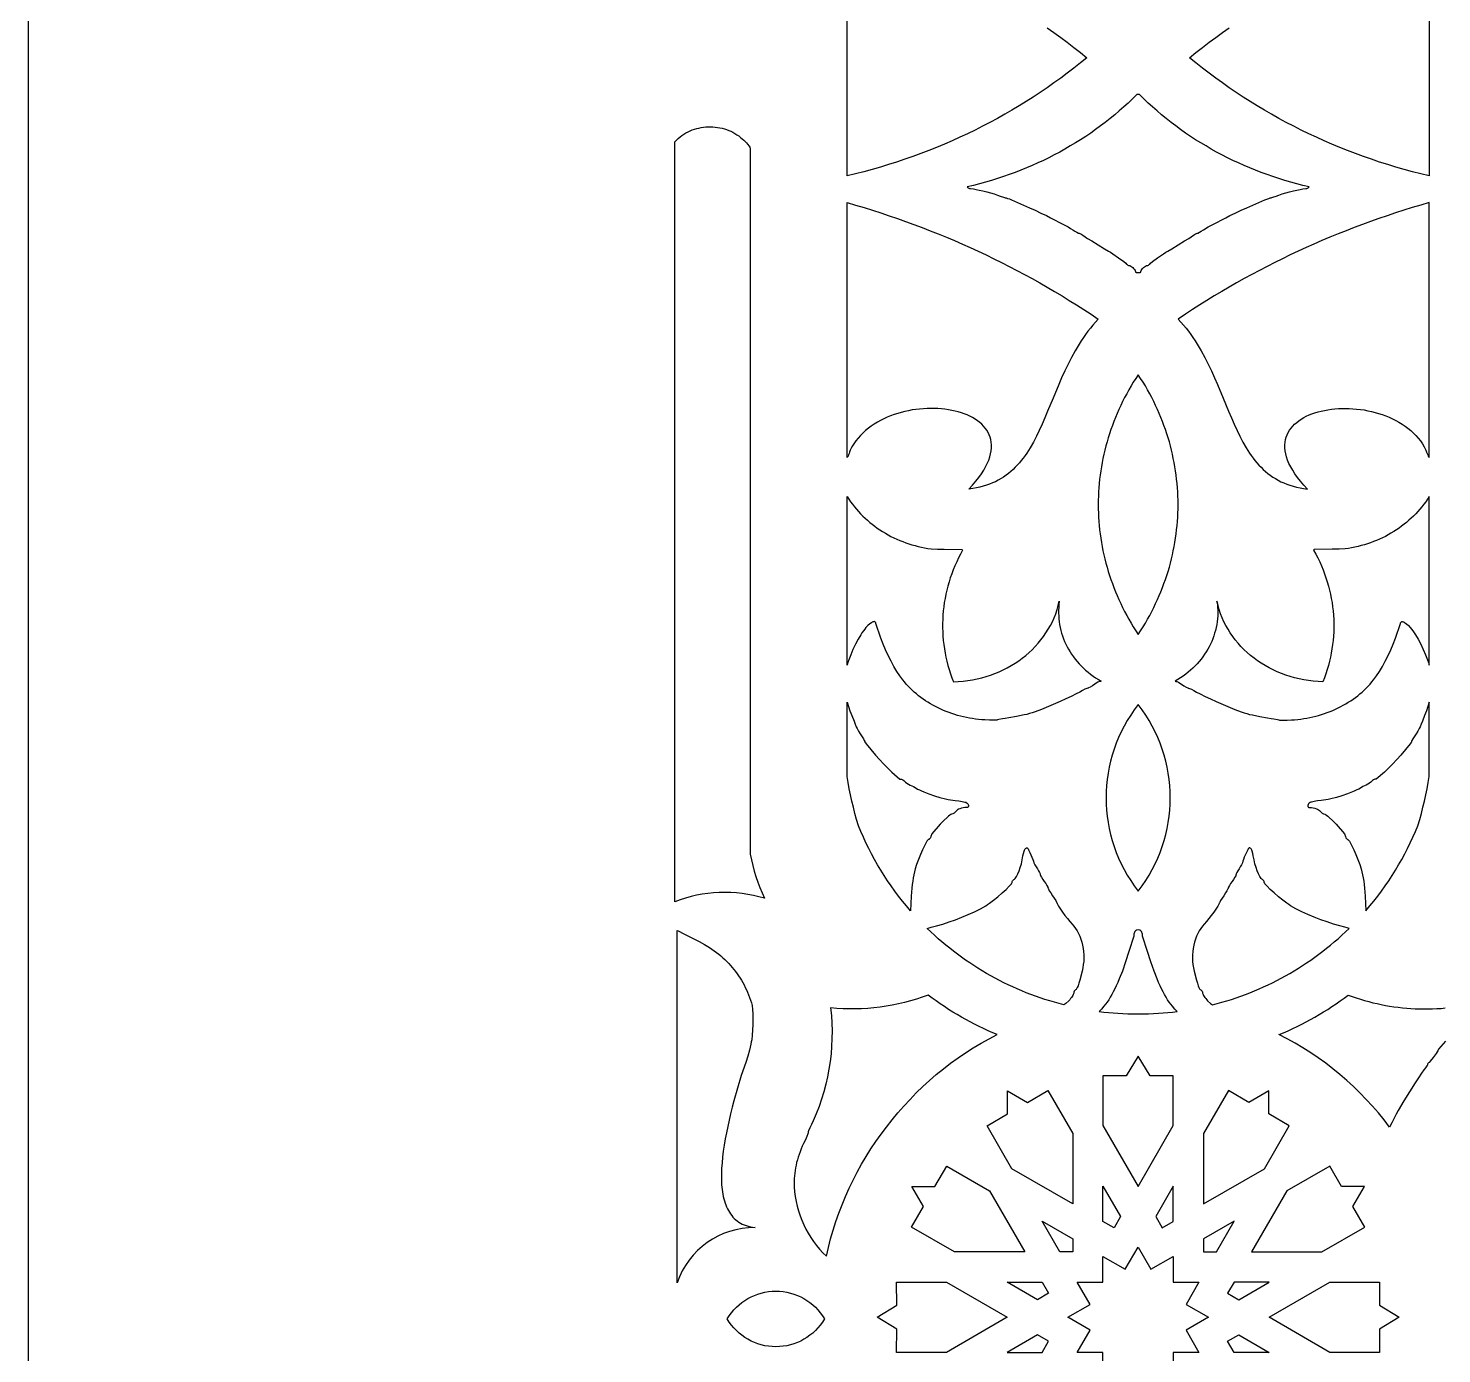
# Model space of a CAD drawing. Extents: x -580 to 993, y -400 to 388.
# Drawn here: x -580 to -427.5, y -271.4 to -128.4 of the extents above; entities that cross this region are included whole.
import ezdxf

# ---------------------------------------------------------------- set-up
doc = ezdxf.new("R2010")
doc.units = 0
doc.layers.add('LAYER_1', color=18, linetype='CONTINUOUS')

msp = doc.modelspace()

# ---------------------------------------------------------------- linework, layer by layer
at = {"layer": 'LAYER_1'}
for points in [[(-580, -387.5), (580, -387.5), (580, 387.5), (-580, 387.5)], [(-460.25, -154.75), (-460.11, -154.75), (-460.06, -154.75), (-460.03, -154.74), (-460, -154.72), (-459.98, -154.7), (-459.96, -154.64), (-459.92, -154.53), (-459.85, -154.42), (-459.77, -154.31), (-459.67, -154.21), (-459.57, -154.12), (-459.47, -154.05), (-459.37, -154), (-459.33, -153.99), (-459.29, -153.98), (-459.22, -153.97), (-459.14, -153.94), (-459.07, -153.89), (-459.01, -153.83), (-458.91, -153.73), (-458.71, -153.57), (-458.15, -153.15), (-457.52, -152.72), (-457.26, -152.55), (-457.06, -152.43), (-456.63, -152.18), (-455.94, -151.75), (-455.24, -151.32), (-454.8, -151.06), (-454.55, -150.9), (-454.29, -150.72), (-454.18, -150.64), (-454.07, -150.57), (-453.97, -150.53), (-453.9, -150.51), (-453.81, -150.48), (-453.65, -150.4), (-453.44, -150.29), (-453.22, -150.15), (-452.69, -149.83), (-452.42, -149.67), (-452.19, -149.55), (-450.81, -148.83), (-450.35, -148.6), (-449.77, -148.33), (-449.13, -148.03), (-448.52, -147.76), (-446.59, -146.91), (-446.16, -146.74), (-446.01, -146.68), (-445.92, -146.67), (-445.84, -146.65), (-445.71, -146.61), (-445.36, -146.49), (-445.07, -146.38), (-444.71, -146.26), (-444.32, -146.15), (-443.92, -146.03), (-443.51, -145.93), (-443.12, -145.85), (-442.77, -145.78), (-442.47, -145.73), (-442.18, -145.69), (-442.07, -145.66), (-441.98, -145.63), (-441.91, -145.6), (-441.86, -145.56), (-441.83, -145.53), (-441.82, -145.49), (-442.48, -145.34), (-443.13, -145.17), (-443.78, -144.99), (-444.43, -144.8), (-445.07, -144.6), (-445.71, -144.39), (-446.34, -144.17), (-446.97, -143.94), (-447.59, -143.7), (-448.21, -143.45), (-448.82, -143.19), (-449.43, -142.92), (-450.03, -142.64), (-450.62, -142.35), (-451.21, -142.05), (-451.79, -141.74), (-452.36, -141.42), (-452.93, -141.09), (-453.49, -140.76), (-454.05, -140.41), (-454.59, -140.05), (-455.13, -139.69), (-455.67, -139.31), (-456.19, -138.93), (-456.71, -138.54), (-457.22, -138.14), (-457.72, -137.73), (-458.22, -137.31), (-458.7, -136.88), (-459.18, -136.45), (-459.65, -136), (-460.11, -135.55), (-460.13, -135.55), (-460.25, -135.54), (-460.38, -135.55), (-460.4, -135.55), (-460.86, -136), (-461.33, -136.45), (-461.8, -136.88), (-462.29, -137.31), (-462.78, -137.73), (-463.29, -138.14), (-463.8, -138.54), (-464.32, -138.93), (-464.84, -139.31), (-465.37, -139.69), (-465.91, -140.05), (-466.46, -140.41), (-467.02, -140.76), (-467.58, -141.09), (-468.15, -141.42), (-468.72, -141.74), (-469.3, -142.05), (-469.89, -142.35), (-470.48, -142.64), (-471.08, -142.92), (-471.69, -143.19), (-472.3, -143.45), (-472.92, -143.7), (-473.54, -143.94), (-474.17, -144.17), (-474.8, -144.39), (-475.43, -144.6), (-476.08, -144.8), (-476.72, -144.99), (-477.38, -145.17), (-478.03, -145.34), (-478.69, -145.49), (-478.68, -145.53), (-478.65, -145.56), (-478.6, -145.6), (-478.53, -145.63), (-478.44, -145.66), (-478.33, -145.69), (-478.03, -145.73), (-477.74, -145.78), (-477.39, -145.85), (-477, -145.93), (-476.59, -146.03), (-476.19, -146.15), (-475.8, -146.26), (-475.44, -146.38), (-475.14, -146.49), (-474.8, -146.61), (-474.67, -146.65), (-474.59, -146.67), (-474.5, -146.68), (-474.35, -146.74), (-474.14, -146.81), (-473.92, -146.91), (-471.98, -147.76), (-471.38, -148.03), (-470.74, -148.33), (-470.16, -148.6), (-469.7, -148.83), (-468.32, -149.55), (-468.09, -149.67), (-467.82, -149.83), (-467.54, -149.99), (-467.29, -150.15), (-467.07, -150.29), (-466.86, -150.4), (-466.7, -150.48), (-466.65, -150.5), (-466.61, -150.51), (-466.54, -150.53), (-466.44, -150.57), (-466.33, -150.64), (-466.22, -150.72), (-465.96, -150.9), (-465.83, -150.99), (-465.71, -151.06), (-465.26, -151.32), (-464.57, -151.75), (-463.87, -152.18), (-463.45, -152.43), (-463.25, -152.55), (-462.98, -152.72), (-462.36, -153.15), (-461.79, -153.57), (-461.6, -153.73), (-461.5, -153.83), (-461.44, -153.89), (-461.37, -153.94), (-461.29, -153.97), (-461.22, -153.98), (-461.14, -154), (-461.04, -154.05), (-460.94, -154.12), (-460.83, -154.21), (-460.74, -154.31), (-460.66, -154.42), (-460.59, -154.53), (-460.55, -154.64), (-460.53, -154.7), (-460.51, -154.72), (-460.48, -154.74), (-460.45, -154.75), (-460.4, -154.75)], [(-510.25, -140.65), (-510.07, -140.45), (-509.88, -140.28), (-509.68, -140.11), (-509.48, -139.96), (-509.27, -139.81), (-509.05, -139.68), (-508.82, -139.56), (-508.6, -139.46), (-508.36, -139.36), (-508.12, -139.28), (-507.88, -139.21), (-507.64, -139.15), (-507.39, -139.1), (-507.14, -139.06), (-506.89, -139.03), (-506.64, -139.02), (-506.39, -139.02), (-506.14, -139.03), (-505.89, -139.05), (-505.64, -139.08), (-505.39, -139.12), (-505.15, -139.18), (-504.9, -139.24), (-504.67, -139.32), (-504.43, -139.41), (-504.2, -139.5), (-503.98, -139.61), (-503.76, -139.74), (-503.55, -139.87), (-503.35, -140.01), (-503.15, -140.16), (-502.96, -140.33), (-502.8, -140.47), (-502.66, -140.61), (-502.52, -140.75), (-502.4, -140.89), (-502.22, -141.12), (-502.15, -141.23), (-502.1, -141.32), (-502.1, -217.51), (-501.98, -218.12), (-501.84, -218.73), (-501.68, -219.34), (-501.5, -219.94), (-501.3, -220.53), (-501.07, -221.12), (-500.83, -221.7), (-500.57, -222.28), (-501.17, -222.11), (-501.77, -221.97), (-502.38, -221.86), (-502.99, -221.77), (-503.6, -221.7), (-504.21, -221.66), (-504.83, -221.65), (-505.45, -221.66), (-506.06, -221.69), (-506.67, -221.75), (-507.28, -221.84), (-507.89, -221.95), (-508.49, -222.09), (-509.09, -222.26), (-509.67, -222.44), (-510.25, -222.66)], [(-491.65, -147.2), (-490.74, -147.47), (-489.83, -147.74), (-488.92, -148.02), (-488.02, -148.31), (-487.12, -148.61), (-486.23, -148.92), (-485.34, -149.23), (-484.45, -149.56), (-483.57, -149.89), (-482.69, -150.23), (-481.82, -150.58), (-480.95, -150.94), (-480.08, -151.3), (-479.22, -151.68), (-478.37, -152.06), (-477.51, -152.45), (-476.67, -152.85), (-475.83, -153.25), (-474.99, -153.67), (-474.16, -154.09), (-473.33, -154.52), (-472.51, -154.96), (-471.69, -155.4), (-470.88, -155.86), (-470.07, -156.32), (-469.27, -156.79), (-468.47, -157.26), (-467.68, -157.75), (-466.9, -158.24), (-466.12, -158.74), (-465.34, -159.25), (-464.58, -159.77), (-464.87, -160.09), (-465.14, -160.41), (-465.41, -160.75), (-465.67, -161.08), (-465.92, -161.42), (-466.16, -161.77), (-466.4, -162.12), (-466.62, -162.47), (-466.84, -162.82), (-467.05, -163.18), (-467.45, -163.9), (-467.82, -164.63), (-468.17, -165.36), (-468.51, -166.1), (-468.83, -166.83), (-469.44, -168.29), (-470.02, -169.72), (-470.31, -170.42), (-470.61, -171.11), (-470.92, -171.78), (-471.23, -172.42), (-471.56, -173.05), (-471.9, -173.65), (-472.08, -173.95), (-472.27, -174.23), (-472.46, -174.51), (-472.66, -174.78), (-472.86, -175.04), (-473.07, -175.29), (-473.29, -175.54), (-473.51, -175.77), (-473.75, -176), (-473.99, -176.22), (-474.24, -176.43), (-474.5, -176.63), (-474.77, -176.82), (-475.05, -176.99), (-475.35, -177.16), (-475.65, -177.32), (-475.96, -177.46), (-476.29, -177.59), (-476.62, -177.71), (-476.97, -177.82), (-477.34, -177.92), (-477.71, -178), (-478.1, -178.07), (-478.51, -178.12), (-478.12, -177.7), (-477.77, -177.28), (-477.45, -176.87), (-477.17, -176.47), (-476.92, -176.09), (-476.71, -175.71), (-476.53, -175.34), (-476.38, -174.99), (-476.27, -174.64), (-476.18, -174.3), (-476.12, -173.98), (-476.09, -173.66), (-476.08, -173.36), (-476.11, -173.07), (-476.16, -172.78), (-476.23, -172.51), (-476.33, -172.25), (-476.45, -172), (-476.59, -171.76), (-476.75, -171.54), (-476.93, -171.32), (-477.13, -171.11), (-477.35, -170.92), (-477.59, -170.74), (-477.85, -170.57), (-478.12, -170.41), (-478.4, -170.26), (-478.7, -170.12), (-479.01, -170), (-479.33, -169.89), (-479.67, -169.78), (-480.01, -169.7), (-480.37, -169.62), (-480.73, -169.55), (-481.1, -169.5), (-481.48, -169.46), (-481.86, -169.43), (-482.25, -169.42), (-482.64, -169.41), (-483.03, -169.42), (-483.43, -169.44), (-483.83, -169.48), (-484.23, -169.52), (-484.63, -169.58), (-485.02, -169.66), (-485.42, -169.74), (-485.81, -169.84), (-486.2, -169.95), (-486.58, -170.07), (-486.96, -170.21), (-487.33, -170.36), (-487.69, -170.53), (-488.04, -170.7), (-488.39, -170.89), (-488.72, -171.1), (-489.05, -171.32), (-489.36, -171.55), (-489.66, -171.79), (-489.94, -172.05), (-490.21, -172.32), (-490.47, -172.61), (-490.7, -172.91), (-490.92, -173.23), (-491.13, -173.56), (-491.31, -173.93), (-491.38, -174.12), (-491.44, -174.28), (-491.49, -174.42), (-491.55, -174.55), (-491.6, -174.65), (-491.65, -174.72)], [(-428.86, -147.2), (-429.77, -147.47), (-430.68, -147.74), (-431.59, -148.02), (-432.49, -148.31), (-433.39, -148.61), (-434.28, -148.92), (-435.17, -149.23), (-436.06, -149.56), (-436.94, -149.89), (-437.82, -150.23), (-438.69, -150.58), (-439.56, -150.94), (-440.43, -151.3), (-441.29, -151.68), (-442.14, -152.06), (-442.99, -152.45), (-443.84, -152.85), (-444.68, -153.25), (-445.52, -153.67), (-446.35, -154.09), (-447.18, -154.52), (-448, -154.96), (-448.82, -155.4), (-449.63, -155.86), (-450.44, -156.32), (-451.24, -156.79), (-452.04, -157.26), (-452.83, -157.75), (-453.61, -158.24), (-454.39, -158.74), (-455.16, -159.25), (-455.93, -159.77), (-455.64, -160.09), (-455.36, -160.41), (-455.09, -160.75), (-454.83, -161.08), (-454.58, -161.42), (-454.34, -161.77), (-454.11, -162.12), (-453.89, -162.47), (-453.67, -162.82), (-453.46, -163.18), (-453.06, -163.9), (-452.69, -164.63), (-452.33, -165.36), (-452, -166.1), (-451.68, -166.83), (-451.07, -168.29), (-450.49, -169.72), (-450.19, -170.42), (-449.9, -171.11), (-449.59, -171.78), (-449.28, -172.42), (-448.95, -173.05), (-448.61, -173.65), (-448.43, -173.95), (-448.24, -174.23), (-448.05, -174.51), (-447.85, -174.78), (-447.65, -175.04), (-447.44, -175.29), (-447.22, -175.54), (-446.99, -175.77), (-446.76, -176), (-446.52, -176.22), (-446.27, -176.43), (-446.01, -176.63), (-445.74, -176.82), (-445.45, -176.99), (-445.16, -177.16), (-444.86, -177.32), (-444.55, -177.46), (-444.22, -177.59), (-443.88, -177.71), (-443.53, -177.82), (-443.17, -177.92), (-442.79, -178), (-442.4, -178.07), (-442, -178.12), (-442.39, -177.7), (-442.74, -177.28), (-443.06, -176.87), (-443.34, -176.47), (-443.58, -176.09), (-443.8, -175.71), (-443.98, -175.34), (-444.13, -174.99), (-444.24, -174.64), (-444.33, -174.3), (-444.39, -173.98), (-444.42, -173.66), (-444.42, -173.36), (-444.4, -173.07), (-444.35, -172.78), (-444.28, -172.51), (-444.18, -172.25), (-444.06, -172), (-443.92, -171.76), (-443.76, -171.54), (-443.58, -171.32), (-443.37, -171.11), (-443.15, -170.92), (-442.92, -170.74), (-442.66, -170.57), (-442.39, -170.41), (-442.11, -170.26), (-441.81, -170.12), (-441.5, -170), (-441.18, -169.89), (-440.84, -169.78), (-440.5, -169.7), (-440.14, -169.62), (-439.78, -169.55), (-439.41, -169.5), (-439.03, -169.46), (-438.65, -169.43), (-438.26, -169.42), (-437.87, -169.41), (-437.48, -169.42), (-437.08, -169.44), (-436.68, -169.48), (-436.28, -169.52), (-435.88, -169.58), (-435.49, -169.66), (-435.09, -169.74), (-434.7, -169.84), (-434.31, -169.95), (-433.93, -170.07), (-433.55, -170.21), (-433.18, -170.36), (-432.82, -170.53), (-432.46, -170.7), (-432.12, -170.89), (-431.78, -171.1), (-431.46, -171.32), (-431.15, -171.55), (-430.85, -171.79), (-430.57, -172.05), (-430.3, -172.32), (-430.04, -172.61), (-429.8, -172.91), (-429.58, -173.23), (-429.38, -173.56), (-429.2, -173.93), (-429.13, -174.12), (-429.07, -174.28), (-429.01, -174.42), (-428.96, -174.55), (-428.91, -174.65), (-428.86, -174.72)], [(-460.25, -193.81), (-459.99, -193.4), (-459.73, -192.99), (-459.48, -192.58), (-459.24, -192.16), (-459.01, -191.75), (-458.79, -191.33), (-458.58, -190.9), (-458.37, -190.48), (-458.17, -190.05), (-457.98, -189.62), (-457.8, -189.19), (-457.63, -188.75), (-457.47, -188.32), (-457.31, -187.88), (-457.16, -187.44), (-457.02, -187), (-456.89, -186.55), (-456.77, -186.11), (-456.66, -185.66), (-456.55, -185.22), (-456.46, -184.77), (-456.37, -184.32), (-456.29, -183.87), (-456.22, -183.42), (-456.15, -182.96), (-456.1, -182.51), (-456.05, -182.06), (-456.01, -181.61), (-455.99, -181.15), (-455.96, -180.7), (-455.95, -180.24), (-455.95, -179.79), (-455.95, -179.33), (-455.96, -178.88), (-455.99, -178.42), (-456.01, -177.97), (-456.05, -177.52), (-456.1, -177.06), (-456.15, -176.61), (-456.22, -176.16), (-456.29, -175.71), (-456.37, -175.26), (-456.46, -174.81), (-456.55, -174.36), (-456.66, -173.91), (-456.77, -173.46), (-456.89, -173.02), (-457.02, -172.58), (-457.16, -172.14), (-457.31, -171.7), (-457.47, -171.26), (-457.63, -170.82), (-457.8, -170.39), (-457.98, -169.95), (-458.17, -169.52), (-458.37, -169.1), (-458.58, -168.67), (-458.79, -168.25), (-459.01, -167.83), (-459.24, -167.41), (-459.48, -166.99), (-459.73, -166.58), (-459.99, -166.17), (-460.25, -165.77), (-460.52, -166.17), (-460.78, -166.58), (-461.02, -166.99), (-461.26, -167.41), (-461.49, -167.83), (-461.72, -168.25), (-461.93, -168.67), (-462.14, -169.1), (-462.34, -169.52), (-462.53, -169.95), (-462.71, -170.39), (-462.88, -170.82), (-463.04, -171.26), (-463.2, -171.7), (-463.35, -172.14), (-463.48, -172.58), (-463.61, -173.02), (-463.74, -173.46), (-463.85, -173.91), (-463.96, -174.36), (-464.05, -174.81), (-464.14, -175.26), (-464.22, -175.71), (-464.29, -176.16), (-464.35, -176.61), (-464.41, -177.06), (-464.46, -177.52), (-464.49, -177.97), (-464.52, -178.42), (-464.54, -178.88), (-464.56, -179.33), (-464.56, -179.79), (-464.56, -180.24), (-464.54, -180.7), (-464.52, -181.15), (-464.49, -181.61), (-464.46, -182.06), (-464.41, -182.51), (-464.35, -182.96), (-464.29, -183.42), (-464.22, -183.87), (-464.14, -184.32), (-464.05, -184.77), (-463.96, -185.22), (-463.85, -185.66), (-463.74, -186.11), (-463.61, -186.55), (-463.48, -187), (-463.35, -187.44), (-463.2, -187.88), (-463.04, -188.32), (-462.88, -188.75), (-462.71, -189.19), (-462.53, -189.62), (-462.34, -190.05), (-462.14, -190.48), (-461.93, -190.9), (-461.72, -191.33), (-461.49, -191.75), (-461.26, -192.16), (-461.02, -192.58), (-460.78, -192.99), (-460.52, -193.4)], [(-491.65, -178.92), (-491.47, -179.21), (-491.28, -179.49), (-491.08, -179.76), (-490.87, -180.03), (-490.65, -180.29), (-490.43, -180.54), (-490.2, -180.79), (-489.96, -181.03), (-489.72, -181.26), (-489.47, -181.49), (-489.21, -181.71), (-488.95, -181.92), (-488.67, -182.13), (-488.4, -182.33), (-488.11, -182.52), (-487.83, -182.71), (-487.53, -182.88), (-487.23, -183.05), (-486.93, -183.22), (-486.62, -183.37), (-486.3, -183.52), (-485.98, -183.65), (-485.66, -183.78), (-485.33, -183.91), (-485, -184.02), (-484.67, -184.13), (-484.33, -184.22), (-483.98, -184.31), (-483.64, -184.39), (-483.29, -184.46), (-482.94, -184.52), (-482.58, -184.58), (-481.92, -184.6), (-481.17, -184.62), (-479.23, -184.63), (-479.19, -184.72), (-479.42, -185.13), (-479.63, -185.55), (-479.83, -185.98), (-480.02, -186.4), (-480.2, -186.83), (-480.37, -187.27), (-480.52, -187.7), (-480.66, -188.14), (-480.79, -188.58), (-480.9, -189.03), (-481, -189.47), (-481.09, -189.92), (-481.17, -190.37), (-481.23, -190.82), (-481.28, -191.27), (-481.32, -191.73), (-481.34, -192.18), (-481.36, -192.63), (-481.36, -193.09), (-481.34, -193.54), (-481.32, -194), (-481.28, -194.45), (-481.23, -194.9), (-481.16, -195.35), (-481.09, -195.81), (-481, -196.26), (-480.89, -196.7), (-480.78, -197.15), (-480.65, -197.6), (-480.51, -198.04), (-480.35, -198.48), (-480.18, -198.92), (-479.66, -198.89), (-479.14, -198.85), (-478.63, -198.79), (-478.12, -198.71), (-477.62, -198.61), (-477.13, -198.49), (-476.65, -198.35), (-476.18, -198.2), (-475.71, -198.03), (-475.25, -197.84), (-474.81, -197.63), (-474.38, -197.41), (-473.95, -197.17), (-473.54, -196.92), (-473.14, -196.65), (-472.76, -196.37), (-472.38, -196.08), (-472.03, -195.77), (-471.68, -195.45), (-471.35, -195.11), (-471.04, -194.76), (-470.74, -194.4), (-470.46, -194.03), (-470.2, -193.65), (-469.95, -193.25), (-469.72, -192.85), (-469.51, -192.43), (-469.32, -192.01), (-469.15, -191.57), (-469, -191.13), (-468.87, -190.68), (-468.76, -190.22), (-468.8, -190.54), (-468.83, -190.86), (-468.84, -191.18), (-468.84, -191.5), (-468.83, -191.81), (-468.81, -192.13), (-468.78, -192.44), (-468.73, -192.75), (-468.67, -193.06), (-468.6, -193.37), (-468.51, -193.67), (-468.42, -193.97), (-468.31, -194.27), (-468.19, -194.56), (-468.06, -194.85), (-467.92, -195.13), (-467.76, -195.41), (-467.6, -195.69), (-467.43, -195.95), (-467.24, -196.22), (-467.05, -196.48), (-466.84, -196.73), (-466.62, -196.97), (-466.4, -197.21), (-466.16, -197.45), (-465.92, -197.67), (-465.66, -197.89), (-465.4, -198.1), (-465.12, -198.3), (-464.84, -198.49), (-464.54, -198.68), (-464.24, -198.86), (-464.33, -198.87), (-464.42, -198.9), (-464.6, -198.97), (-464.77, -199.07), (-464.94, -199.18), (-465.19, -199.34), (-465.42, -199.48), (-465.6, -199.58), (-465.66, -199.6), (-465.7, -199.61), (-465.8, -199.64), (-466, -199.73), (-466.26, -199.86), (-466.55, -200.02), (-466.94, -200.23), (-467.47, -200.49), (-468.07, -200.77), (-468.66, -201.03), (-470.67, -201.89), (-471.38, -202.16), (-471.68, -202.26), (-471.96, -202.35), (-472.26, -202.43), (-472.57, -202.5), (-473.37, -202.67), (-474.21, -202.82), (-474.6, -202.88), (-474.89, -202.92), (-475.3, -202.98), (-475.44, -203.01), (-475.5, -203.04), (-475.54, -203.05), (-475.63, -203.05), (-475.91, -203.06), (-476.31, -203.05), (-476.8, -203.03), (-477.13, -203.01), (-477.47, -202.98), (-477.8, -202.94), (-478.13, -202.89), (-478.45, -202.84), (-478.78, -202.78), (-479.1, -202.71), (-479.42, -202.63), (-479.73, -202.54), (-480.04, -202.45), (-480.35, -202.35), (-480.66, -202.24), (-480.96, -202.13), (-481.25, -202.01), (-481.54, -201.88), (-481.83, -201.74), (-482.11, -201.6), (-482.39, -201.45), (-482.67, -201.29), (-482.93, -201.13), (-483.19, -200.96), (-483.45, -200.79), (-483.7, -200.6), (-483.95, -200.42), (-484.18, -200.22), (-484.42, -200.02), (-484.64, -199.81), (-484.86, -199.6), (-485.07, -199.38), (-485.27, -199.16), (-485.47, -198.93), (-485.66, -198.69), (-485.97, -198.27), (-486.29, -197.79), (-486.6, -197.26), (-486.92, -196.69), (-487.22, -196.09), (-487.51, -195.47), (-487.78, -194.84), (-488.03, -194.22), (-488.55, -192.63), (-488.56, -192.57), (-488.58, -192.51), (-488.61, -192.47), (-488.65, -192.44), (-488.7, -192.42), (-488.75, -192.42), (-488.81, -192.43), (-488.88, -192.46), (-488.96, -192.49), (-489.04, -192.54), (-489.21, -192.67), (-489.41, -192.85), (-489.62, -193.07), (-489.76, -193.23), (-489.9, -193.42), (-490.05, -193.62), (-490.19, -193.84), (-490.48, -194.33), (-490.76, -194.86), (-491.02, -195.42), (-491.26, -195.99), (-491.48, -196.56), (-491.57, -196.84), (-491.65, -197.11)], [(-428.86, -178.92), (-429.04, -179.21), (-429.23, -179.49), (-429.43, -179.76), (-429.64, -180.03), (-429.85, -180.29), (-430.08, -180.54), (-430.31, -180.79), (-430.54, -181.03), (-430.79, -181.26), (-431.04, -181.49), (-431.3, -181.71), (-431.56, -181.92), (-431.83, -182.13), (-432.11, -182.33), (-432.39, -182.52), (-432.68, -182.71), (-432.98, -182.88), (-433.28, -183.05), (-433.58, -183.22), (-433.89, -183.37), (-434.21, -183.52), (-434.53, -183.65), (-434.85, -183.78), (-435.18, -183.91), (-435.51, -184.02), (-435.84, -184.13), (-436.18, -184.22), (-436.52, -184.31), (-436.87, -184.39), (-437.22, -184.46), (-437.57, -184.52), (-437.93, -184.58), (-438.58, -184.6), (-439.34, -184.62), (-441.28, -184.63), (-441.32, -184.72), (-441.09, -185.13), (-440.88, -185.55), (-440.67, -185.98), (-440.48, -186.4), (-440.31, -186.83), (-440.14, -187.27), (-439.99, -187.7), (-439.85, -188.14), (-439.72, -188.58), (-439.61, -189.03), (-439.51, -189.47), (-439.42, -189.92), (-439.34, -190.37), (-439.28, -190.82), (-439.23, -191.27), (-439.19, -191.73), (-439.16, -192.18), (-439.15, -192.63), (-439.15, -193.09), (-439.16, -193.54), (-439.19, -194), (-439.23, -194.45), (-439.28, -194.9), (-439.35, -195.35), (-439.42, -195.81), (-439.51, -196.26), (-439.62, -196.7), (-439.73, -197.15), (-439.86, -197.6), (-440, -198.04), (-440.16, -198.48), (-440.33, -198.92), (-440.85, -198.89), (-441.37, -198.85), (-441.88, -198.79), (-442.39, -198.71), (-442.89, -198.61), (-443.38, -198.49), (-443.86, -198.35), (-444.33, -198.2), (-444.8, -198.03), (-445.25, -197.84), (-445.7, -197.63), (-446.13, -197.41), (-446.56, -197.17), (-446.97, -196.92), (-447.37, -196.65), (-447.75, -196.37), (-448.12, -196.08), (-448.48, -195.77), (-448.83, -195.45), (-449.16, -195.11), (-449.47, -194.76), (-449.77, -194.4), (-450.05, -194.03), (-450.31, -193.65), (-450.56, -193.25), (-450.79, -192.85), (-451, -192.43), (-451.19, -192.01), (-451.36, -191.57), (-451.51, -191.13), (-451.64, -190.68), (-451.75, -190.22), (-451.71, -190.54), (-451.68, -190.86), (-451.67, -191.18), (-451.66, -191.5), (-451.67, -191.81), (-451.7, -192.13), (-451.73, -192.44), (-451.78, -192.75), (-451.84, -193.06), (-451.91, -193.37), (-452, -193.67), (-452.09, -193.97), (-452.2, -194.27), (-452.32, -194.56), (-452.45, -194.85), (-452.59, -195.13), (-452.74, -195.41), (-452.91, -195.69), (-453.08, -195.95), (-453.27, -196.22), (-453.46, -196.48), (-453.67, -196.73), (-453.88, -196.97), (-454.11, -197.21), (-454.35, -197.45), (-454.59, -197.67), (-454.85, -197.89), (-455.11, -198.1), (-455.39, -198.3), (-455.67, -198.49), (-455.96, -198.68), (-456.27, -198.86), (-456.18, -198.87), (-456.09, -198.9), (-455.91, -198.97), (-455.74, -199.07), (-455.57, -199.18), (-455.31, -199.34), (-455.09, -199.48), (-454.91, -199.58), (-454.85, -199.6), (-454.81, -199.61), (-454.7, -199.64), (-454.51, -199.73), (-454.25, -199.86), (-453.96, -200.02), (-453.56, -200.23), (-453.04, -200.49), (-452.44, -200.77), (-451.84, -201.03), (-449.84, -201.89), (-449.13, -202.16), (-448.83, -202.26), (-448.54, -202.35), (-448.25, -202.43), (-447.93, -202.5), (-447.14, -202.67), (-446.3, -202.82), (-445.91, -202.88), (-445.62, -202.92), (-445.21, -202.98), (-445.07, -203.01), (-445, -203.04), (-444.97, -203.05), (-444.88, -203.05), (-444.6, -203.06), (-444.19, -203.05), (-443.71, -203.03), (-443.38, -203.01), (-443.04, -202.98), (-442.71, -202.94), (-442.38, -202.89), (-442.05, -202.84), (-441.73, -202.78), (-441.41, -202.71), (-441.09, -202.63), (-440.78, -202.54), (-440.46, -202.45), (-440.16, -202.35), (-439.85, -202.24), (-439.55, -202.13), (-439.26, -202.01), (-438.96, -201.88), (-438.68, -201.74), (-438.39, -201.6), (-438.12, -201.45), (-437.84, -201.29), (-437.58, -201.13), (-437.31, -200.96), (-437.06, -200.79), (-436.81, -200.6), (-436.56, -200.42), (-436.32, -200.22), (-436.09, -200.02), (-435.87, -199.81), (-435.65, -199.6), (-435.44, -199.38), (-435.23, -199.16), (-435.04, -198.93), (-434.85, -198.69), (-434.54, -198.27), (-434.22, -197.79), (-433.9, -197.26), (-433.59, -196.69), (-433.29, -196.09), (-433, -195.47), (-432.73, -194.84), (-432.48, -194.22), (-431.96, -192.63), (-431.94, -192.57), (-431.92, -192.51), (-431.89, -192.47), (-431.86, -192.44), (-431.81, -192.42), (-431.76, -192.42), (-431.69, -192.43), (-431.63, -192.46), (-431.55, -192.49), (-431.47, -192.54), (-431.29, -192.67), (-431.1, -192.85), (-430.89, -193.07), (-430.75, -193.23), (-430.61, -193.42), (-430.46, -193.62), (-430.32, -193.84), (-430.03, -194.33), (-429.75, -194.86), (-429.49, -195.42), (-429.24, -195.99), (-429.03, -196.56), (-428.94, -196.84), (-428.86, -197.11)], [(-491.65, -201.12), (-491.52, -201.57), (-491.36, -202.05), (-491.16, -202.56), (-490.91, -203.16), (-490.78, -203.49), (-490.74, -203.61), (-490.73, -203.68), (-490.69, -203.78), (-490.58, -203.97), (-490.43, -204.23), (-490.24, -204.53), (-489.9, -205.08), (-489.8, -205.27), (-489.76, -205.36), (-489.75, -205.39), (-489.73, -205.44), (-489.68, -205.51), (-489.59, -205.63), (-488.59, -206.82), (-488.17, -207.3), (-487.69, -207.8), (-487.23, -208.27), (-486.82, -208.66), (-485.95, -209.43), (-485.8, -209.43), (-485.72, -209.45), (-485.64, -209.49), (-485.54, -209.56), (-485.46, -209.64), (-485.36, -209.74), (-485.21, -209.85), (-485.04, -209.96), (-484.86, -210.06), (-484.5, -210.23), (-484.22, -210.38), (-484.05, -210.49), (-483.85, -210.59), (-483.62, -210.7), (-483.38, -210.8), (-482.83, -211.01), (-482.24, -211.21), (-481.64, -211.39), (-481.04, -211.55), (-480.76, -211.61), (-480.49, -211.66), (-480.24, -211.7), (-480.01, -211.73), (-479.61, -211.77), (-479.25, -211.83), (-478.97, -211.89), (-478.86, -211.92), (-478.8, -211.94), (-478.7, -212.01), (-478.63, -212.08), (-478.58, -212.17), (-478.56, -212.26), (-478.56, -212.34), (-478.57, -212.38), (-478.59, -212.41), (-478.61, -212.44), (-478.64, -212.46), (-478.68, -212.48), (-478.73, -212.48), (-478.95, -212.5), (-479.14, -212.53), (-479.32, -212.57), (-479.48, -212.61), (-479.62, -212.67), (-479.73, -212.73), (-479.82, -212.8), (-479.89, -212.88), (-479.99, -212.98), (-480.11, -213.08), (-480.25, -213.16), (-480.38, -213.21), (-480.47, -213.25), (-480.58, -213.32), (-480.72, -213.43), (-480.87, -213.56), (-481.23, -213.9), (-481.61, -214.3), (-482.53, -215.31), (-482.62, -215.62), (-482.67, -215.74), (-482.73, -215.84), (-482.79, -215.91), (-482.82, -215.92), (-482.85, -215.93), (-482.88, -215.94), (-482.9, -215.95), (-482.96, -216.02), (-483.04, -216.12), (-483.12, -216.25), (-483.32, -216.61), (-483.53, -217.05), (-483.75, -217.56), (-483.96, -218.09), (-484.16, -218.62), (-484.31, -219.11), (-484.39, -219.42), (-484.46, -219.74), (-484.53, -220.08), (-484.58, -220.43), (-484.63, -220.8), (-484.67, -221.19), (-484.71, -221.61), (-484.73, -222.05), (-484.81, -223.63), (-485.25, -223.11), (-485.68, -222.58), (-486.1, -222.05), (-486.51, -221.5), (-486.9, -220.95), (-487.29, -220.4), (-487.66, -219.83), (-488.02, -219.26), (-488.36, -218.68), (-488.69, -218.09), (-489.02, -217.5), (-489.32, -216.9), (-489.62, -216.3), (-489.9, -215.69), (-490.17, -215.07), (-490.43, -214.45), (-490.63, -213.79), (-490.81, -213.12), (-490.98, -212.46), (-491.14, -211.8), (-491.29, -211.13), (-491.42, -210.47), (-491.54, -209.8), (-491.65, -209.12)], [(-428.86, -201.12), (-428.99, -201.57), (-429.15, -202.05), (-429.35, -202.56), (-429.59, -203.16), (-429.73, -203.49), (-429.77, -203.61), (-429.78, -203.68), (-429.82, -203.78), (-429.93, -203.97), (-430.08, -204.23), (-430.27, -204.53), (-430.61, -205.08), (-430.71, -205.27), (-430.75, -205.36), (-430.76, -205.39), (-430.78, -205.44), (-430.83, -205.51), (-430.92, -205.63), (-431.92, -206.82), (-432.34, -207.3), (-432.81, -207.8), (-433.28, -208.27), (-433.69, -208.66), (-434.56, -209.43), (-434.71, -209.43), (-434.79, -209.45), (-434.87, -209.49), (-434.96, -209.56), (-435.05, -209.64), (-435.15, -209.74), (-435.3, -209.85), (-435.47, -209.96), (-435.65, -210.06), (-436.01, -210.23), (-436.28, -210.38), (-436.46, -210.49), (-436.66, -210.59), (-436.88, -210.7), (-437.13, -210.8), (-437.68, -211.01), (-438.27, -211.21), (-438.87, -211.39), (-439.47, -211.55), (-439.75, -211.61), (-440.02, -211.66), (-440.27, -211.7), (-440.5, -211.73), (-440.9, -211.77), (-441.26, -211.83), (-441.54, -211.89), (-441.64, -211.92), (-441.71, -211.94), (-441.81, -212.01), (-441.88, -212.08), (-441.92, -212.17), (-441.95, -212.26), (-441.95, -212.34), (-441.94, -212.38), (-441.92, -212.41), (-441.9, -212.44), (-441.86, -212.46), (-441.83, -212.48), (-441.78, -212.48), (-441.56, -212.5), (-441.36, -212.53), (-441.19, -212.57), (-441.03, -212.61), (-440.89, -212.67), (-440.78, -212.73), (-440.69, -212.8), (-440.62, -212.88), (-440.52, -212.98), (-440.4, -213.08), (-440.26, -213.16), (-440.13, -213.21), (-440.04, -213.25), (-439.93, -213.32), (-439.79, -213.43), (-439.63, -213.56), (-439.28, -213.9), (-438.9, -214.3), (-437.98, -215.31), (-437.88, -215.62), (-437.84, -215.74), (-437.78, -215.84), (-437.71, -215.91), (-437.68, -215.92), (-437.66, -215.93), (-437.63, -215.94), (-437.61, -215.95), (-437.55, -216.02), (-437.47, -216.12), (-437.39, -216.25), (-437.19, -216.61), (-436.98, -217.05), (-436.76, -217.56), (-436.54, -218.09), (-436.35, -218.62), (-436.2, -219.11), (-436.12, -219.42), (-436.04, -219.74), (-435.98, -220.08), (-435.92, -220.43), (-435.88, -220.8), (-435.84, -221.19), (-435.8, -221.61), (-435.78, -222.05), (-435.7, -223.63), (-435.26, -223.11), (-434.82, -222.58), (-434.41, -222.05), (-434, -221.5), (-433.6, -220.95), (-433.22, -220.4), (-432.85, -219.83), (-432.49, -219.26), (-432.15, -218.68), (-431.81, -218.09), (-431.49, -217.5), (-431.19, -216.9), (-430.89, -216.3), (-430.61, -215.69), (-430.34, -215.07), (-430.08, -214.45), (-429.88, -213.79), (-429.7, -213.12), (-429.53, -212.46), (-429.37, -211.8), (-429.22, -211.13), (-429.09, -210.47), (-428.97, -209.8), (-428.86, -209.12)], [(-483.01, -225.53), (-482.81, -225.46), (-482.57, -225.39), (-482.01, -225.24), (-481.34, -225.06), (-480.65, -224.84), (-479.96, -224.6), (-479.26, -224.33), (-478.58, -224.04), (-477.91, -223.73), (-477.28, -223.41), (-476.68, -223.08), (-476.5, -222.96), (-476.29, -222.82), (-475.85, -222.49), (-475.38, -222.11), (-474.92, -221.71), (-474.5, -221.33), (-474.16, -220.99), (-474.03, -220.84), (-473.93, -220.72), (-473.87, -220.62), (-473.86, -220.58), (-473.85, -220.55), (-473.84, -220.47), (-473.8, -220.39), (-473.74, -220.32), (-473.66, -220.26), (-473.6, -220.21), (-473.52, -220.13), (-473.45, -220.04), (-473.38, -219.93), (-473.31, -219.8), (-473.24, -219.66), (-473.1, -219.33), (-472.97, -218.96), (-472.85, -218.55), (-472.76, -218.13), (-472.68, -217.7), (-472.63, -217.44), (-472.56, -217.2), (-472.52, -217.1), (-472.48, -217.01), (-472.44, -216.94), (-472.4, -216.9), (-472.34, -216.86), (-472.29, -216.84), (-472.24, -216.85), (-472.19, -216.88), (-472.13, -216.95), (-472.08, -217.04), (-471.93, -217.34), (-471.71, -217.86), (-471.62, -218.1), (-471.56, -218.28), (-471.5, -218.45), (-471.39, -218.67), (-471.27, -218.89), (-471.13, -219.11), (-471.01, -219.31), (-470.9, -219.49), (-470.83, -219.65), (-470.81, -219.7), (-470.81, -219.74), (-470.8, -219.79), (-470.78, -219.85), (-470.69, -220.02), (-470.55, -220.24), (-470.39, -220.47), (-470.23, -220.7), (-470.1, -220.91), (-470.01, -221.08), (-469.99, -221.13), (-469.98, -221.17), (-469.97, -221.21), (-469.94, -221.27), (-469.84, -221.46), (-469.68, -221.71), (-469.49, -222), (-469.31, -222.28), (-469.15, -222.52), (-469.05, -222.7), (-469.02, -222.76), (-469.01, -222.8), (-469, -222.85), (-468.96, -222.93), (-468.84, -223.15), (-468.65, -223.44), (-468.41, -223.77), (-468.15, -224.13), (-467.88, -224.48), (-467.62, -224.79), (-467.38, -225.06), (-467.18, -225.29), (-467, -225.54), (-466.83, -225.8), (-466.68, -226.09), (-466.55, -226.38), (-466.43, -226.69), (-466.33, -227.02), (-466.25, -227.35), (-466.19, -227.69), (-466.15, -228.03), (-466.12, -228.38), (-466.12, -228.74), (-466.13, -229.09), (-466.17, -229.44), (-466.22, -229.8), (-466.3, -230.14), (-466.55, -231.12), (-466.65, -231.46), (-466.74, -231.73), (-466.82, -231.92), (-466.89, -232.05), (-466.95, -232.13), (-467.02, -232.17), (-467.06, -232.19), (-467.1, -232.22), (-467.16, -232.3), (-467.2, -232.41), (-467.21, -232.52), (-467.22, -232.59), (-467.25, -232.68), (-467.3, -232.77), (-467.37, -232.88), (-467.45, -233), (-467.54, -233.11), (-467.64, -233.23), (-467.75, -233.35), (-468.05, -233.63), (-468.16, -233.72), (-468.26, -233.78), (-468.78, -233.65), (-469.29, -233.5), (-469.8, -233.35), (-470.31, -233.19), (-470.82, -233.03), (-471.32, -232.85), (-471.82, -232.67), (-472.32, -232.47), (-472.81, -232.27), (-473.3, -232.07), (-473.79, -231.85), (-474.27, -231.62), (-474.75, -231.39), (-475.22, -231.15), (-475.69, -230.9), (-476.16, -230.65), (-476.62, -230.39), (-477.08, -230.11), (-477.54, -229.84), (-477.99, -229.55), (-478.43, -229.26), (-478.87, -228.95), (-479.31, -228.64), (-479.74, -228.33), (-480.17, -228), (-480.59, -227.67), (-481.01, -227.33), (-481.42, -226.99), (-481.82, -226.64), (-482.23, -226.27), (-482.62, -225.91)], [(-437.5, -225.53), (-437.7, -225.46), (-437.94, -225.39), (-438.5, -225.24), (-439.17, -225.06), (-439.85, -224.84), (-440.55, -224.6), (-441.25, -224.33), (-441.93, -224.04), (-442.59, -223.73), (-443.23, -223.41), (-443.82, -223.08), (-444.01, -222.96), (-444.22, -222.82), (-444.66, -222.49), (-445.13, -222.11), (-445.59, -221.71), (-446.01, -221.33), (-446.35, -220.99), (-446.48, -220.84), (-446.57, -220.72), (-446.64, -220.62), (-446.65, -220.58), (-446.66, -220.55), (-446.67, -220.47), (-446.71, -220.39), (-446.77, -220.32), (-446.85, -220.26), (-446.91, -220.21), (-446.98, -220.13), (-447.06, -220.04), (-447.13, -219.93), (-447.2, -219.8), (-447.27, -219.66), (-447.41, -219.33), (-447.54, -218.96), (-447.66, -218.55), (-447.75, -218.13), (-447.83, -217.7), (-447.88, -217.44), (-447.95, -217.2), (-447.99, -217.1), (-448.03, -217.01), (-448.07, -216.94), (-448.11, -216.9), (-448.17, -216.86), (-448.22, -216.84), (-448.27, -216.85), (-448.32, -216.88), (-448.37, -216.95), (-448.43, -217.04), (-448.58, -217.34), (-448.8, -217.86), (-448.89, -218.1), (-448.95, -218.28), (-449.01, -218.45), (-449.11, -218.67), (-449.24, -218.89), (-449.37, -219.11), (-449.5, -219.31), (-449.6, -219.49), (-449.68, -219.65), (-449.69, -219.7), (-449.7, -219.74), (-449.71, -219.79), (-449.73, -219.85), (-449.82, -220.02), (-449.95, -220.24), (-450.12, -220.47), (-450.28, -220.7), (-450.41, -220.91), (-450.5, -221.08), (-450.52, -221.13), (-450.53, -221.17), (-450.54, -221.21), (-450.57, -221.27), (-450.67, -221.46), (-450.83, -221.71), (-451.01, -222), (-451.2, -222.28), (-451.36, -222.52), (-451.46, -222.7), (-451.49, -222.76), (-451.5, -222.8), (-451.51, -222.85), (-451.55, -222.93), (-451.67, -223.15), (-451.86, -223.44), (-452.1, -223.77), (-452.36, -224.13), (-452.63, -224.48), (-452.89, -224.79), (-453.13, -225.06), (-453.32, -225.29), (-453.51, -225.54), (-453.67, -225.8), (-453.83, -226.09), (-453.96, -226.38), (-454.08, -226.69), (-454.17, -227.02), (-454.25, -227.35), (-454.32, -227.69), (-454.36, -228.03), (-454.39, -228.38), (-454.39, -228.74), (-454.38, -229.09), (-454.34, -229.44), (-454.29, -229.8), (-454.21, -230.14), (-453.95, -231.12), (-453.85, -231.46), (-453.77, -231.73), (-453.69, -231.92), (-453.62, -232.05), (-453.56, -232.13), (-453.48, -232.17), (-453.45, -232.19), (-453.41, -232.22), (-453.35, -232.3), (-453.31, -232.41), (-453.3, -232.52), (-453.29, -232.59), (-453.25, -232.68), (-453.2, -232.77), (-453.14, -232.88), (-453.06, -233), (-452.97, -233.11), (-452.86, -233.23), (-452.76, -233.35), (-452.46, -233.63), (-452.35, -233.72), (-452.25, -233.78), (-451.73, -233.65), (-451.22, -233.5), (-450.7, -233.35), (-450.2, -233.19), (-449.69, -233.03), (-449.19, -232.85), (-448.69, -232.67), (-448.19, -232.47), (-447.7, -232.27), (-447.21, -232.07), (-446.72, -231.85), (-446.24, -231.62), (-445.76, -231.39), (-445.29, -231.15), (-444.81, -230.9), (-444.35, -230.65), (-443.88, -230.39), (-443.43, -230.11), (-442.97, -229.84), (-442.52, -229.55), (-442.08, -229.26), (-441.63, -228.95), (-441.2, -228.64), (-440.77, -228.33), (-440.34, -228), (-439.92, -227.67), (-439.5, -227.33), (-439.09, -226.99), (-438.68, -226.64), (-438.28, -226.27), (-437.89, -225.91)], [(-460.25, -234.76), (-459.69, -234.75), (-459.14, -234.74), (-458.6, -234.72), (-458.07, -234.69), (-457.56, -234.65), (-457.05, -234.61), (-456.55, -234.56), (-456.05, -234.5), (-456.16, -234.39), (-456.29, -234.26), (-456.56, -233.94), (-456.74, -233.72), (-456.91, -233.48), (-457.08, -233.23), (-457.25, -232.96), (-457.41, -232.68), (-457.57, -232.39), (-457.73, -232.07), (-457.89, -231.73), (-458.05, -231.37), (-458.21, -230.98), (-458.54, -230.13), (-458.89, -229.15), (-459.26, -228.03), (-459.8, -226.37), (-459.8, -226.16), (-459.81, -226.06), (-459.85, -225.96), (-459.9, -225.86), (-459.96, -225.78), (-459.99, -225.75), (-460.04, -225.73), (-460.12, -225.71), (-460.25, -225.69), (-460.39, -225.71), (-460.47, -225.73), (-460.52, -225.75), (-460.54, -225.78), (-460.61, -225.86), (-460.66, -225.96), (-460.7, -226.06), (-460.71, -226.16), (-460.71, -226.37), (-461.25, -228.03), (-461.62, -229.15), (-461.96, -230.13), (-462.3, -230.98), (-462.46, -231.37), (-462.62, -231.73), (-462.78, -232.07), (-462.94, -232.39), (-463.1, -232.68), (-463.26, -232.96), (-463.43, -233.23), (-463.6, -233.48), (-463.77, -233.72), (-463.95, -233.94), (-464.22, -234.26), (-464.35, -234.39), (-464.46, -234.5), (-463.96, -234.56), (-463.46, -234.61), (-462.95, -234.65), (-462.44, -234.69), (-461.91, -234.72), (-461.37, -234.74), (-460.82, -234.75)], [(-460.25, -253.37), (-456.46, -246.81), (-456.46, -241.45), (-458.95, -241.45), (-460.25, -239.33), (-461.56, -241.45), (-464.05, -241.45), (-464.05, -246.81)], [(-467.32, -255.26), (-473.88, -251.47), (-476.56, -246.84), (-474.35, -245.56), (-474.35, -243.08), (-472.2, -244.32), (-470, -243.04), (-467.32, -247.68)], [(-453.19, -255.26), (-446.62, -251.47), (-443.95, -246.84), (-446.15, -245.56), (-446.15, -243.08), (-448.31, -244.32), (-450.51, -243.04), (-453.19, -247.68)], [(-476.28, -253.87), (-472.49, -260.43), (-480.07, -260.43), (-484.71, -257.76), (-483.43, -255.55), (-484.68, -253.4), (-482.19, -253.4), (-480.91, -251.19)], [(-444.23, -253.87), (-448.02, -260.43), (-440.44, -260.43), (-435.8, -257.76), (-437.08, -255.55), (-435.83, -253.4), (-438.32, -253.4), (-439.59, -251.19)], [(-462.84, -257.85), (-464.05, -257.15), (-464.05, -253.35), (-462.15, -256.64)], [(-457.67, -257.85), (-456.46, -257.15), (-456.46, -253.35), (-458.36, -256.64)], [(-467.32, -260.43), (-468.71, -260.43), (-470.61, -257.14), (-467.32, -259.04)], [(-453.19, -260.43), (-451.8, -260.43), (-449.9, -257.14), (-453.19, -259.04)], [(-467.84, -267.5), (-465.43, -266.11), (-466.82, -263.71), (-464.05, -263.71), (-464.05, -260.93), (-461.64, -262.32), (-460.25, -259.92), (-458.87, -262.32), (-456.46, -260.93), (-456.46, -263.71), (-453.69, -263.71), (-455.08, -266.11), (-452.67, -267.5), (-455.08, -268.89), (-453.69, -271.29), (-456.46, -271.29), (-456.46, -274.07), (-458.87, -272.68), (-460.25, -275.08), (-461.64, -272.68), (-464.05, -274.07), (-464.05, -271.29), (-466.82, -271.29), (-465.43, -268.89)], [(-488.42, -267.5), (-486.3, -266.2), (-486.31, -263.71), (-480.95, -263.71), (-474.38, -267.5), (-480.95, -271.29), (-486.31, -271.29), (-486.3, -268.8)], [(-469.91, -264.91), (-471.11, -265.61), (-474.4, -263.71), (-470.6, -263.71)], [(-450.6, -264.91), (-449.4, -265.61), (-446.11, -263.71), (-449.91, -263.71)], [(-446.12, -267.5), (-439.56, -263.71), (-434.2, -263.71), (-434.21, -266.2), (-432.08, -267.5), (-434.21, -268.8), (-434.2, -271.29), (-439.56, -271.29)], [(-469.91, -270.09), (-471.11, -269.39), (-474.4, -271.29), (-470.6, -271.29)], [(-450.6, -270.09), (-449.4, -269.39), (-446.11, -271.29), (-449.91, -271.29)]]:
    msp.add_lwpolyline(points, close=True, dxfattribs=at)
for points in [[(-470.07, -128.33), (-469.34, -128.84), (-468.61, -129.37), (-467.9, -129.9), (-467.19, -130.45), (-466.49, -131), (-465.8, -131.57), (-466.49, -132.13), (-467.19, -132.69), (-467.9, -133.23), (-468.61, -133.77), (-469.34, -134.29), (-470.07, -134.81), (-470.82, -135.31), (-471.57, -135.81), (-472.33, -136.29), (-473.09, -136.76), (-473.87, -137.22), (-474.65, -137.67), (-475.44, -138.11), (-476.24, -138.54), (-477.04, -138.96), (-477.85, -139.37), (-478.67, -139.77), (-479.49, -140.15), (-480.32, -140.52), (-481.16, -140.89), (-482, -141.24), (-482.85, -141.58), (-483.71, -141.9), (-484.57, -142.22), (-485.44, -142.52), (-486.31, -142.82), (-487.19, -143.1), (-488.07, -143.37), (-488.96, -143.62), (-489.85, -143.87), (-490.75, -144.1), (-491.65, -144.32), (-491.65, -131.57), (-491.65, -118.82)], [(-428.86, -118.82), (-428.86, -131.57), (-428.86, -144.32), (-429.76, -144.1), (-430.66, -143.87), (-431.55, -143.62), (-432.44, -143.37), (-433.32, -143.1), (-434.2, -142.82), (-435.07, -142.52), (-435.94, -142.22), (-436.8, -141.9), (-437.66, -141.58), (-438.51, -141.24), (-439.35, -140.89), (-440.19, -140.52), (-441.02, -140.15), (-441.84, -139.77), (-442.66, -139.37), (-443.47, -138.96), (-444.27, -138.54), (-445.07, -138.11), (-445.86, -137.67), (-446.64, -137.22), (-447.42, -136.76), (-448.18, -136.29), (-448.94, -135.81), (-449.69, -135.31), (-450.43, -134.81), (-451.17, -134.29), (-451.89, -133.77), (-452.61, -133.23), (-453.32, -132.69), (-454.02, -132.13), (-454.71, -131.57), (-454.02, -131), (-453.32, -130.45), (-452.61, -129.9), (-451.89, -129.37), (-451.17, -128.84), (-450.43, -128.33)], [(-482.91, -232.72), (-483.55, -232.95), (-484.18, -233.16), (-484.83, -233.35), (-485.47, -233.52), (-486.12, -233.67), (-486.78, -233.81), (-487.43, -233.92), (-488.09, -234.02), (-488.76, -234.1), (-489.42, -234.16), (-490.09, -234.2), (-490.75, -234.22), (-491.42, -234.22), (-492.09, -234.2), (-492.76, -234.17), (-493.43, -234.11), (-493.35, -234.94), (-493.3, -235.77), (-493.28, -236.6), (-493.29, -237.43), (-493.33, -238.26), (-493.39, -239.08), (-493.49, -239.91), (-493.62, -240.73), (-493.77, -241.54), (-493.95, -242.35), (-494.17, -243.16), (-494.41, -243.96), (-494.68, -244.75), (-494.98, -245.53), (-495.3, -246.3), (-495.48, -246.68), (-495.66, -247.06), (-495.81, -247.37), (-495.85, -247.47), (-495.86, -247.54), (-495.87, -247.6), (-495.9, -247.7), (-496.01, -247.98), (-496.16, -248.35), (-496.35, -248.76), (-496.49, -249.05), (-496.61, -249.34), (-496.73, -249.63), (-496.83, -249.92), (-496.93, -250.22), (-497.02, -250.51), (-497.1, -250.8), (-497.16, -251.09), (-497.22, -251.38), (-497.27, -251.67), (-497.31, -251.96), (-497.34, -252.25), (-497.36, -252.54), (-497.37, -252.83), (-497.37, -253.12), (-497.37, -253.41), (-497.32, -253.95), (-497.25, -254.48), (-497.16, -255), (-497.04, -255.52), (-496.9, -256.03), (-496.73, -256.54), (-496.54, -257.03), (-496.33, -257.51), (-496.1, -257.98), (-495.85, -258.44), (-495.57, -258.89), (-495.27, -259.32), (-494.96, -259.74), (-494.62, -260.15), (-494.27, -260.54), (-493.89, -260.91), (-493.68, -259.96), (-493.43, -259.02), (-493.17, -258.09), (-492.87, -257.17), (-492.55, -256.25), (-492.2, -255.35), (-491.83, -254.45), (-491.44, -253.57), (-491.01, -252.7), (-490.57, -251.84), (-490.1, -250.99), (-489.61, -250.16), (-489.09, -249.34), (-488.55, -248.54), (-487.98, -247.75), (-487.39, -246.97), (-486.8, -246.2), (-486.18, -245.44), (-485.54, -244.7), (-484.87, -243.98), (-484.19, -243.28), (-483.49, -242.6), (-482.77, -241.94), (-482.03, -241.3), (-481.27, -240.69), (-480.49, -240.09), (-479.69, -239.51), (-478.88, -238.96), (-478.04, -238.43), (-477.2, -237.93), (-476.33, -237.45), (-475.45, -236.99)], [(-475.46, -237), (-475.95, -236.79), (-476.45, -236.57), (-476.94, -236.35), (-477.42, -236.11), (-477.91, -235.87), (-478.38, -235.63), (-478.86, -235.37), (-479.33, -235.11), (-479.79, -234.83), (-480.25, -234.56), (-480.71, -234.27), (-481.16, -233.97), (-481.61, -233.67), (-482.05, -233.36), (-482.49, -233.05), (-482.92, -232.72)], [(-445.05, -237), (-444.56, -236.79), (-444.06, -236.57), (-443.57, -236.35), (-443.09, -236.11), (-442.6, -235.87), (-442.12, -235.63), (-441.65, -235.37), (-441.18, -235.11), (-440.72, -234.83), (-440.26, -234.55), (-439.8, -234.27), (-439.35, -233.97), (-438.9, -233.67), (-438.46, -233.36), (-438.02, -233.05), (-437.59, -232.72)], [(-437.59, -232.72), (-437.16, -232.88), (-436.72, -233.03), (-436.27, -233.17), (-435.83, -233.31), (-435.38, -233.43), (-434.93, -233.55), (-434.48, -233.65), (-434.03, -233.75), (-433.57, -233.84), (-433.12, -233.92), (-432.66, -233.99), (-432.2, -234.05), (-431.74, -234.1), (-431.28, -234.14), (-430.82, -234.18), (-430.36, -234.2), (-429.89, -234.22), (-429.43, -234.22), (-428.97, -234.22), (-428.51, -234.21), (-428.04, -234.19), (-427.58, -234.16), (-427.12, -234.12)], [(-427.1, -237.7), (-427.86, -238.57), (-427.93, -238.74), (-428, -238.86), (-428.11, -239.04), (-428.42, -239.46), (-428.74, -239.85), (-428.86, -239.99), (-428.93, -240.05), (-428.97, -240.08), (-429.01, -240.12), (-429.03, -240.17), (-429.04, -240.22), (-429.05, -240.29), (-429.1, -240.38), (-429.17, -240.49), (-429.26, -240.59), (-429.42, -240.79), (-429.68, -241.17), (-430.01, -241.66), (-430.38, -242.21), (-431.59, -244.15), (-432.19, -245.19), (-432.4, -245.57), (-432.65, -246.03), (-432.89, -246.52), (-433.12, -246.97), (-433.71, -246.2), (-434.33, -245.44), (-434.97, -244.7), (-435.64, -243.98), (-436.32, -243.28), (-437.02, -242.6), (-437.74, -241.94), (-438.48, -241.3), (-439.24, -240.69), (-440.02, -240.09), (-440.82, -239.51), (-441.63, -238.96), (-442.47, -238.43), (-443.31, -237.93), (-444.18, -237.44), (-445.06, -236.99)]]:
    msp.add_lwpolyline(points, dxfattribs=at)
for points in [[(-460.25, -221.51, 0.344191), (-460.25, -201.37, 0.344191)], [(-510, -225.75), (-509.88, -225.8), (-509.28, -226.11), (-508.2, -226.64), (-507.6, -226.95), (-507.03, -227.27), (-506.5, -227.6), (-505.99, -227.96), (-505.75, -228.14), (-505.51, -228.32), (-505.28, -228.51), (-505.06, -228.71), (-504.84, -228.9), (-504.64, -229.11), (-504.43, -229.31), (-504.24, -229.52), (-504.05, -229.74), (-503.87, -229.96), (-503.69, -230.19), (-503.52, -230.42), (-503.36, -230.65), (-503.2, -230.89), (-503.05, -231.13), (-502.91, -231.38), (-502.77, -231.64), (-502.64, -231.9), (-502.51, -232.16), (-502.39, -232.43), (-502.17, -232.99), (-501.97, -233.57), (-501.94, -233.7), (-501.91, -233.86), (-501.86, -234.27), (-501.83, -234.77), (-501.82, -235.33), (-501.83, -235.92), (-501.85, -236.51), (-501.89, -237.07), (-501.95, -237.57), (-501.99, -237.79), (-502.04, -238.04), (-502.19, -238.66), (-502.38, -239.33), (-502.59, -239.99), (-503.1, -241.4), (-503.49, -242.76), (-503.87, -244.14), (-504.05, -244.84), (-504.22, -245.53), (-504.38, -246.22), (-504.53, -246.91), (-504.67, -247.59), (-504.8, -248.26), (-504.91, -248.93), (-505.01, -249.58), (-505.09, -250.22), (-505.15, -250.85), (-505.19, -251.46), (-505.22, -252.06), (-505.21, -252.63), (-505.19, -253.19), (-505.14, -253.72), (-505.1, -253.98), (-505.06, -254.23), (-505.01, -254.47), (-504.96, -254.71), (-504.89, -254.94), (-504.82, -255.17), (-504.75, -255.38), (-504.66, -255.59), (-504.57, -255.8), (-504.46, -255.99), (-504.35, -256.17), (-504.23, -256.35), (-504.11, -256.52), (-503.97, -256.68), (-503.83, -256.83), (-503.67, -256.97), (-503.51, -257.1), (-503.34, -257.23), (-503.15, -257.34), (-502.96, -257.44), (-502.76, -257.53), (-502.55, -257.61), (-502.32, -257.68), (-502.09, -257.74), (-501.85, -257.79), (-501.59, -257.83, 0.324685), (-510, -263.79)], [(-504.58, -267.68, -0.573187), (-494.1, -267.68, -0.573187)]]:
    msp.add_lwpolyline(points, format="xyb", close=True, dxfattribs=at)

doc.saveas('drawing.dxf')
